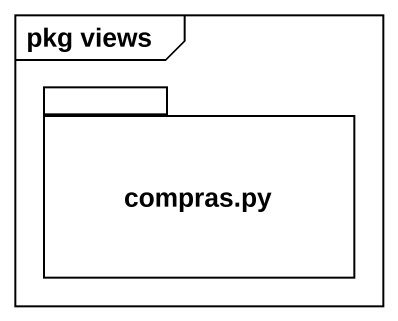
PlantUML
@startuml
mainframe pkg views
package "compras.py" as compras_py {
}
@enduml
